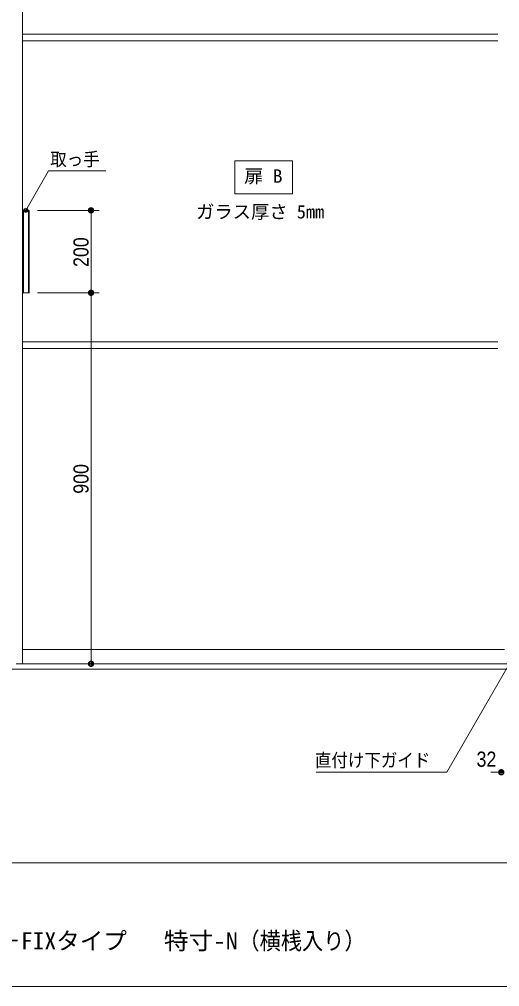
# Model space of a CAD drawing. Units: millimetres, scale not verified. Extents: x -6062 to 6062, y -3045 to 3045.
# Drawn here: x -3246 to -2082, y -2770 to -424 of the extents above; entities that cross this region are included whole.
import ezdxf
from ezdxf.enums import TextEntityAlignment as Align

# ---------------------------------------------------------------- set-up
doc = ezdxf.new("R2010")
doc.units = ezdxf.units.MM
doc.header["$LTSCALE"] = 20
for name, color, linetype, lineweight in [('0-0_2寸法-1', 7, 'Continuous', 9), ('0-1_0', 7, 'Continuous', 9), ('0-2_2寸法-2', 7, 'Continuous', 9), ('0-3_2寸法-3', 7, 'Continuous', 9), ('0-4_3一般', 7, 'Continuous', 9), ('0-5_1図面枠', 7, 'Continuous', 9)]:
    doc.layers.add(name, color=color, linetype=linetype, lineweight=lineweight)
doc.styles.add('ＭＳ ゴシック', font='')
doc.styles.add('ＭＳ Ｐゴシック', font='')
doc.styles.get('ＭＳ ゴシック').set_extended_font_data('MS Gothic')
doc.styles.get('ＭＳ Ｐゴシック').set_extended_font_data('MS PGothic')

# ---------------------------------------------------------------- blocks, each defined once
blk = doc.blocks.new('_Dot')
at = {"layer": '0-1_0'}
for p, q in [((-10, 0), (-20, 0)), ((9.78, 2), (-9.78, 2)), ((7.99, 6), (-7.99, 6)), ((9.16, -3.98), (-9.16, -3.98)), ((6, -7.98), (-6, -7.98))]:
    blk.add_line(p, q, dxfattribs=at)
for points in [[(10, 0), (9.92, 1.25), (9.69, 2.49), (9.3, 3.68), (8.76, 4.82), (8.09, 5.88), (7.29, 6.85), (6.37, 7.71), (5.36, 8.44), (4.26, 9.05), (3.09, 9.51), (1.87, 9.82), (0.63, 9.98), (-0.63, 9.98), (-1.87, 9.82), (-3.09, 9.51), (-4.26, 9.05), (-5.36, 8.44), (-6.37, 7.71), (-7.29, 6.85), (-8.09, 5.88), (-8.76, 4.82), (-9.3, 3.68), (-9.69, 2.49), (-9.92, 1.25), (-10, 0), (0, 0)], [(-10, 0), (-9.92, -1.25), (-9.69, -2.49), (-9.3, -3.68), (-8.76, -4.82), (-8.09, -5.88), (-7.29, -6.85), (-6.37, -7.71), (-5.36, -8.44), (-4.26, -9.05), (-3.09, -9.51), (-1.87, -9.82), (-0.63, -9.98), (0.63, -9.98), (1.87, -9.82), (3.09, -9.51), (4.26, -9.05), (5.36, -8.44), (6.37, -7.71), (7.29, -6.85), (8.09, -5.88), (8.76, -4.82), (9.3, -3.68), (9.69, -2.49), (9.92, -1.25), (10, 0), (0, 0)]]:
    blk.add_lwpolyline(points, close=True, dxfattribs=at)
blk = doc.blocks.new('グループ-61')
at = {"layer": '0-4_3一般'}
blk.add_line((-78696.5, -40000), (20223.5, -40000), dxfattribs=at)
blk = doc.blocks.new('グループ-62')
at = {"layer": '0-4_3一般'}
for p, q in [((-29000, -39740), (-29000, 6100)), ((-5960, -9200), (-29000, -9200)), ((-5960, -9520), (-29000, -9520)), ((-29002, -17740), (-29002, -21740)), ((-29002, -17740), (-28682, -17740)), ((-28962, -17740), (-28962, -21740)), ((-28722, -17740), (-28722, -21740)), ((-28682, -21740), (-28682, -17740)), ((-29002, -21740), (-28682, -21740)), ((-5960, -24120), (-29000, -24120)), ((-5960, -24440), (-29000, -24440)), ((-29000, -39040), (-5640, -39040)), ((-5320, -39740), (-29320, -39740))]:
    blk.add_line(p, q, dxfattribs=at)
blk = doc.blocks.new('グループ-63')
at = {"layer": '0-4_3一般'}
for name in ['グループ-61', 'グループ-62']:
    blk.add_blockref(name, (0, 0), dxfattribs=at)
blk = doc.blocks.new('グループ-72')
at = {"layer": '0-5_1図面枠'}
blk.add_line((-80000, -49400), (80000, -49400), dxfattribs=at)
blk.add_lwpolyline([(-80000, 55400), (80000, 55400), (80000, -55400), (-80000, -55400)], close=True, dxfattribs=at)
blk = doc.blocks.new('図面枠')
at = {"layer": '0-5_1図面枠'}
blk.add_blockref('グループ-72', (0, 0), dxfattribs=at)

msp = doc.modelspace()

# ---------------------------------------------------------------- linework, layer by layer
at = {"layer": '0-0_2寸法-1'}
for p, q in [((-3201.8, -887), (-3051.8, -887)), ((-3071.8, -1074.29), (-3071.8, -899.71)), ((-3201.6, -1087), (-3051.8, -1087)), ((-3201.6, -1087), (-3051.8, -1087)), ((-3071.8, -1099.71), (-3071.8, -1974.29)), ((-3201.8, -1987), (-3051.8, -1987))]:
    msp.add_line(p, q, dxfattribs=at)
at = {"layer": '0-2_2寸法-2'}
msp.add_line((-2090.21, -2250), (-2102.92, -2250), dxfattribs=at)
at = {"layer": '0-3_2寸法-3'}
for p, q in [((-3224.91, -886.01), (-3234.69, -886.01)), ((-3225.8, -890.01), (-3233.8, -890.01)), ((-3229.63, -882.01), (-3229.97, -882.01)), ((-3229.63, -882.01), (-3229.97, -882.01))]:
    msp.add_line(p, q, dxfattribs=at)
msp.add_lwpolyline([(-2723.5, -767), (-2583.5, -767), (-2583.5, -847), (-2723.5, -847)], close=True, dxfattribs=at)
for points in [[(-3229.8, -887), (-3174.56, -791.33), (-3036.04, -791.33)], [(-2061.5, -1993.1), (-2209.82, -2250), (-2525.83, -2250)]]:
    msp.add_lwpolyline(points, dxfattribs=at)
msp.add_circle((-3229.8, -887), 5.01, dxfattribs=at)
msp.add_circle((-3229.8, -887), 5.01, dxfattribs=at)

# ---------------------------------------------------------------- block references
at = {"layer": '0-0_2寸法-1', "xscale": 0.6356201, "yscale": 0.6356201}
for p, rotation in [((-3071.8, -887), 90), ((-3071.8, -1087), 270), ((-3071.8, -1087), 90), ((-3071.8, -1987), 270)]:
    msp.add_blockref('_Dot', p, dxfattribs=dict(at, rotation=rotation))
at = {"layer": '0-2_2寸法-2', "xscale": 0.6356201, "yscale": 0.6356201}
msp.add_blockref('_Dot', (-2077.5, -2250), dxfattribs=at)
at = {"layer": '0-4_3一般', "xscale": 0.05, "yscale": 0.05}
msp.add_blockref('グループ-63', (-1787.5, 0), dxfattribs=at)
at = {"layer": '0-5_1図面枠', "xscale": 0.05, "yscale": 0.05}
msp.add_blockref('図面枠', (-1787.5, 0), dxfattribs=at)

# ---------------------------------------------------------------- texts
at = {"layer": '0-0_2寸法-1', "style": 'ＭＳ Ｐゴシック', "width": 0.9}
for s, p in [('200', (-3066.84, -1024.28)), ('900', (-3066.84, -1574.38))]:
    msp.add_text(s, height=36.66, rotation=90, dxfattribs=at).set_placement(p, align=Align.BOTTOM_LEFT)
at = {"layer": '0-2_2寸法-2', "style": 'ＭＳ Ｐゴシック', "width": 0.9}
msp.add_text('32', height=36.66, dxfattribs=at).set_placement((-2137.59, -2247.52), align=Align.BOTTOM_LEFT)
at = {"layer": '0-3_2寸法-3', "style": 'ＭＳ ゴシック'}
for s, width, p in [('取っ手', 0.9, (-3170.71, -788.94)), ('扉 B', 1.05, (-2700.86, -829.87)), ('直付け下ガイド', 0.9, (-2529.28, -2246.83))]:
    msp.add_text(s, height=32.55, dxfattribs=dict(at, width=width)).set_placement(p, align=Align.BOTTOM_LEFT)
msp.add_text('ガラス厚さ 5mm', height=32.55, dxfattribs=at).set_placement((-2817.29, -916.45), align=Align.BOTTOM_LEFT)
at = {"layer": '0-5_1図面枠', "style": 'ＭＳ ゴシック'}
msp.add_text('2枚引き分け引き込み＋FIXタイプ', height=41.84, dxfattribs=at).set_placement((-3840.72, -2692.37), align=Align.BOTTOM_LEFT)
for s, width, p in [('\u3000特寸-N', 1.05, (-2955.16, -2692.37)), ('（横桟入り）', 0.9, (-2714.57, -2692.37))]:
    msp.add_text(s, height=41.84, dxfattribs=dict(at, width=width)).set_placement(p, align=Align.BOTTOM_LEFT)

doc.saveas('drawing.dxf')
